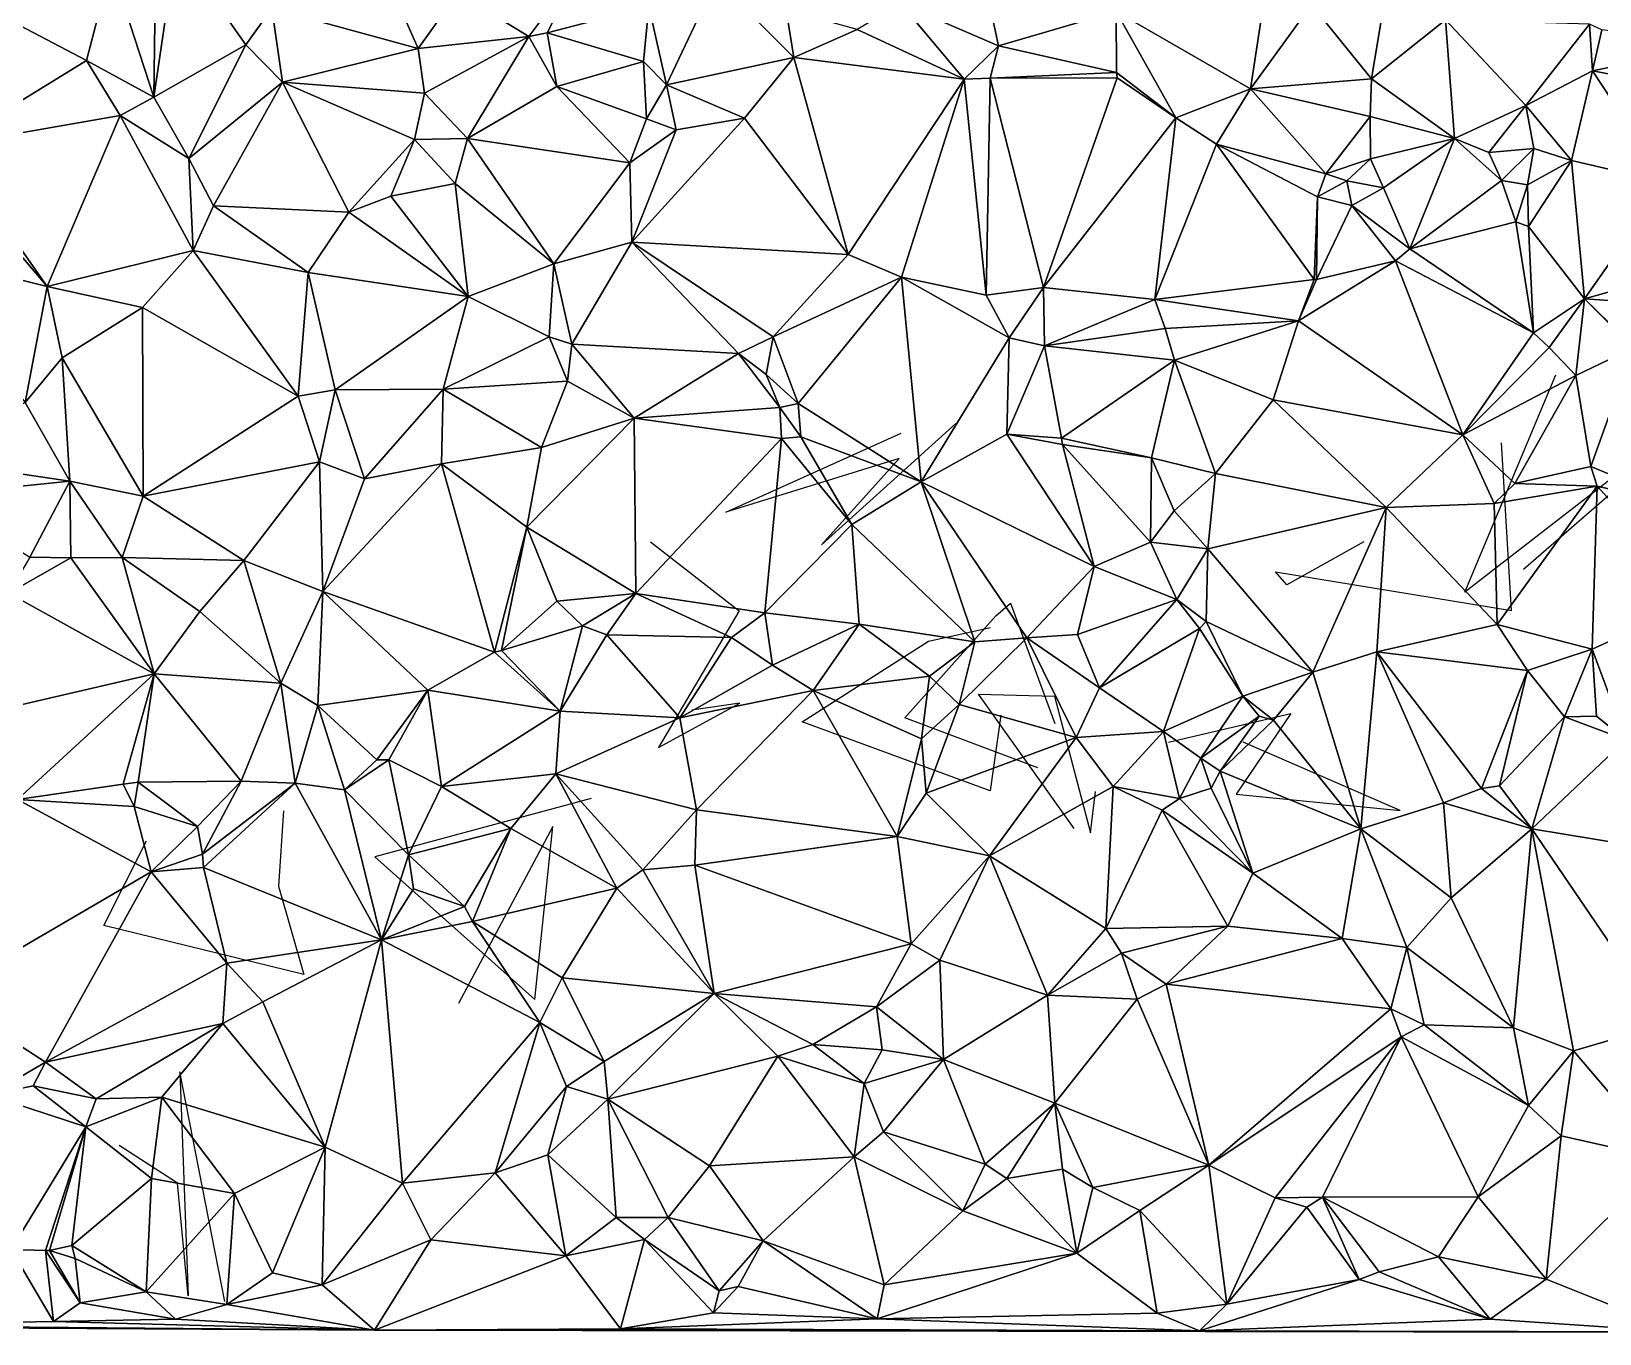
# Model space of a CAD drawing. Header units: metres. Extents: x -15 to 15.5, y -15.2 to 15.3.
# Drawn here: x -4.49 to 7.79, y -14.99 to -4.79 of the extents above; entities that cross this region are included whole.
import ezdxf

# ---------------------------------------------------------------- set-up
doc = ezdxf.new("R2010")
doc.units = ezdxf.units.M
doc.layers.add('CRACKS', color=1, linetype='Continuous')
doc.layers.add('STREET_MESH', color=7, linetype='Continuous')

msp = doc.modelspace()

# ---------------------------------------------------------------- linework, layer by layer
at = {"layer": 'CRACKS'}
for points in [[(7.196, -9.002, 0.1), (8.72, -7.68, 0.1), (8.415, -7.881, 0.1), (6.738, -9.181, 0.1), (7.449, -7.478, 0.1)], [(2.751, -7.859, 0.1), (1.697, -8.809, 0.1), (2.306, -8.134, 0.1), (0.949, -8.553, 0.1), (2.321, -7.935, 0.1)], [(5.945, -8.787, 0.1), (5.342, -9.124, 0.1), (5.255, -9.022, 0.1), (7.104, -9.324, 0.1), (7.025, -8.01, 0.1)], [(0.357, -8.786, 0.1), (1.053, -9.327, 0.1), (0.42, -10.397, 0.1), (1.057, -10.051, 0.1), (0.681, -10.106, 0.1)], [(3.391, -10.557, 0.1), (2.351, -10.165, 0.1), (3.063, -9.367, 0.1), (3.177, -9.267, 0.1), (3.525, -10.209, 0.1)], [(3.102, -10.144, 0.1), (3.019, -10.739, 0.1), (1.546, -10.197, 0.1), (2.537, -9.565, 0.1), (3.022, -9.457, 0.1)], [(3.678, -11.032, 0.1), (2.927, -9.98, 0.1), (3.523, -9.997, 0.1), (3.805, -11.066, 0.1), (3.843, -10.743, 0.1)], [(4.417, -10.356, 0.1), (5.373, -10.133, 0.1), (4.947, -10.763, 0.1), (6.231, -10.893, 0.1), (5.002, -10.356, 0.1)], [(-0.108, -10.798, 0.1), (-1.801, -11.256, 0.1), (-0.548, -12.372, 0.1), (-0.406, -11.017, 0.1), (-1.146, -12.403, 0.1)], [(-2.516, -10.895, 0.1), (-2.555, -11.485, 0.1), (-2.357, -12.178, 0.1), (-3.925, -11.794, 0.1), (-3.589, -11.13, 0.1)], [(-2.976, -14.739, 0.1), (-3.329, -12.939, 0.1), (-3.265, -14.694, 0.1), (-3.346, -13.812, 0.1), (-3.803, -13.518, 0.1)]]:
    msp.add_polyline3d(points, dxfattribs=at)
at = {"layer": 'STREET_MESH'}
for points in [[(-4.059, -5.016), (-3.868, -4.272), (-6.305, -3.834)], [(-5.144, -5.682), (-4.059, -5.016), (-6.305, -3.834)], [(-3.868, -4.272), (-3.533, -5.301), (-3.516, -4.121)], [(-3.533, -5.301), (-3.357, -4.113), (-3.516, -4.121)], [(-3.533, -5.301), (-2.813, -4.893), (-3.357, -4.113)], [(-3.357, -4.113), (-2.813, -4.893), (-2.608, -4.608)], [(-1.463, -4.921), (-1.799, -4.157), (-2.608, -4.608)], [(-1.15, -4.485), (-1.799, -4.157), (-1.463, -4.921)], [(-4.059, -5.016), (-3.533, -5.301), (-3.868, -4.272)], [(3.083, -4.9), (2.95, -4.277), (2.32, -4.57)], [(4.005, -4.632), (2.95, -4.277), (3.083, -4.9)], [(-0.204, -4.301), (-1.15, -4.485), (-0.594, -4.827)], [(-0.452, -4.798), (-0.204, -4.301), (-0.594, -4.827)], [(-0.204, -4.301), (-0.452, -4.798), (0.346, -4.591)], [(0.346, -4.591), (0.483, -5.205), (0.872, -4.384)], [(0.872, -4.384), (0.483, -5.205), (1.481, -4.992)], [(1.422, -4.619), (0.872, -4.384), (1.481, -4.992)], [(-0.594, -4.827), (-1.15, -4.485), (-1.463, -4.921)], [(6.115, -4.496), (5.536, -4.579), (6.006, -5.158)], [(6.585, -4.695), (6.115, -4.496), (6.006, -5.158)], [(-2.813, -4.893), (-2.525, -5.185), (-2.608, -4.608)], [(-2.525, -5.185), (-1.463, -4.921), (-2.608, -4.608)], [(0.346, -4.591), (-0.452, -4.798), (0.302, -5.023)], [(0.483, -5.205), (0.346, -4.591), (0.302, -5.023)], [(1.977, -4.771), (1.422, -4.619), (1.481, -4.992)], [(2.814, -5.162), (2.32, -4.57), (1.977, -4.771)], [(3.083, -4.9), (2.32, -4.57), (2.814, -5.162)], [(4.008, -5.11), (4.005, -4.632), (3.083, -4.9)], [(5.057, -5.237), (5.153, -4.621), (4.005, -4.632)], [(4.473, -5.463), (5.057, -5.237), (4.005, -4.632)], [(4.008, -5.11), (4.473, -5.463), (4.005, -4.632)], [(5.536, -4.579), (5.057, -5.237), (6.006, -5.158)], [(5.153, -4.621), (5.057, -5.237), (5.536, -4.579)], [(2.814, -5.162), (1.977, -4.771), (1.481, -4.992)], [(6.656, -5.627), (6.585, -4.695), (6.006, -5.158)], [(7.715, -4.731), (6.585, -4.695), (7.215, -5.367)], [(6.585, -4.695), (6.656, -5.627), (7.215, -5.367)], [(7.738, -5.096), (7.715, -4.731), (7.215, -5.367)], [(7.738, -5.096), (7.811, -4.775), (7.715, -4.731)], [(8.749, -4.889), (7.811, -4.775), (7.738, -5.096)], [(-3.258, -5.782), (-2.813, -4.893), (-3.533, -5.301)], [(-2.813, -4.893), (-3.258, -5.782), (-2.525, -5.185)], [(-1.413, -5.27), (-0.594, -4.827), (-1.463, -4.921)], [(-0.594, -4.827), (-1.413, -5.27), (-1.075, -5.627)], [(-0.375, -5.219), (-0.594, -4.827), (-1.075, -5.627)], [(-0.452, -4.798), (-0.594, -4.827), (-0.375, -5.219)], [(-0.452, -4.798), (-0.375, -5.219), (0.302, -5.023)], [(3.018, -5.153), (3.083, -4.9), (2.814, -5.162)], [(3.018, -5.153), (4.008, -5.11), (3.083, -4.9)], [(8.749, -4.889), (7.738, -5.096), (8.83, -5.301)], [(-4.059, -5.016), (-5.144, -5.682), (-3.797, -5.445)], [(-3.533, -5.301), (-4.059, -5.016), (-3.797, -5.445)], [(-2.525, -5.185), (-1.413, -5.27), (-1.463, -4.921)], [(-0.375, -5.219), (0.327, -5.473), (0.302, -5.023)], [(0.327, -5.473), (0.483, -5.205), (0.302, -5.023)], [(0.483, -5.205), (1.095, -5.467), (1.481, -4.992)], [(1.095, -5.467), (1.906, -6.534), (1.481, -4.992)], [(1.906, -6.534), (2.814, -5.162), (1.481, -4.992)], [(2.988, -6.854), (3.018, -5.153), (2.814, -5.162)], [(3.018, -5.153), (2.988, -6.854), (3.436, -6.794)], [(4.015, -5.152), (4.008, -5.11), (3.018, -5.153)], [(4.015, -5.152), (3.018, -5.153), (3.436, -6.794)], [(4.473, -5.463), (4.015, -5.152), (3.436, -6.794)], [(4.008, -5.11), (4.015, -5.152), (4.473, -5.463)], [(5.057, -5.237), (5.996, -5.455), (6.006, -5.158)], [(5.996, -5.455), (6.656, -5.627), (6.006, -5.158)], [(7.574, -5.799), (7.738, -5.096), (7.215, -5.367)], [(7.738, -5.096), (7.574, -5.799), (8.315, -5.971)], [(8.83, -5.301), (7.738, -5.096), (8.315, -5.971)], [(-3.258, -5.782), (-3.066, -6.153), (-2.525, -5.185)], [(-3.066, -6.153), (-2.005, -6.204), (-2.525, -5.185)], [(-1.413, -5.27), (-2.525, -5.185), (-1.49, -5.634)], [(-2.525, -5.185), (-2.005, -6.204), (-1.49, -5.634)], [(-1.413, -5.27), (-1.49, -5.634), (-1.075, -5.627)], [(0.196, -5.818), (-0.375, -5.219), (-1.075, -5.627)], [(0.196, -5.818), (0.327, -5.473), (-0.375, -5.219)], [(0.327, -5.473), (0.56, -5.557), (0.483, -5.205)], [(0.483, -5.205), (0.56, -5.557), (1.095, -5.467)], [(1.906, -6.534), (2.325, -6.714), (2.814, -5.162)], [(2.325, -6.714), (2.988, -6.854), (2.814, -5.162)], [(5.057, -5.237), (4.473, -5.463), (4.793, -5.67)], [(5.649, -5.902), (5.057, -5.237), (4.793, -5.67)], [(5.649, -5.902), (5.996, -5.455), (5.057, -5.237)], [(-3.258, -5.782), (-3.533, -5.301), (-3.797, -5.445)], [(6.656, -5.627), (6.924, -5.736), (7.215, -5.367)], [(6.924, -5.736), (7.277, -5.705), (7.215, -5.367)], [(7.277, -5.705), (7.574, -5.799), (7.215, -5.367)], [(-5.144, -5.682), (-4.368, -6.785), (-3.797, -5.445)], [(-4.368, -6.785), (-3.225, -6.503), (-3.797, -5.445)], [(-3.225, -6.503), (-3.258, -5.782), (-3.797, -5.445)], [(0.196, -5.818), (0.56, -5.557), (0.327, -5.473)], [(0.212, -6.438), (1.906, -6.534), (1.095, -5.467)], [(0.56, -5.557), (0.212, -6.438), (1.095, -5.467)], [(4.31, -6.889), (4.473, -5.463), (3.436, -6.794)], [(4.473, -5.463), (4.31, -6.889), (4.793, -5.67)], [(5.997, -5.786), (5.996, -5.455), (5.649, -5.902)], [(5.996, -5.455), (5.997, -5.786), (6.656, -5.627)], [(-2.005, -6.204), (-1.675, -6.077), (-1.49, -5.634)], [(-1.675, -6.077), (-1.171, -5.98), (-1.49, -5.634)], [(-1.49, -5.634), (-1.171, -5.98), (-1.075, -5.627)], [(-1.171, -5.98), (-0.399, -6.609), (-1.075, -5.627)], [(-0.399, -6.609), (0.196, -5.818), (-1.075, -5.627)], [(0.56, -5.557), (0.196, -5.818), (0.212, -6.438)], [(6.656, -5.627), (5.997, -5.786), (6.1, -6.014)], [(6.306, -6.491), (6.656, -5.627), (6.1, -6.014)], [(6.656, -5.627), (6.306, -6.491), (7.025, -5.954)], [(6.656, -5.627), (7.025, -5.954), (6.924, -5.736)], [(-5.191, -5.82), (-4.368, -6.785), (-5.144, -5.682)], [(4.31, -6.889), (5.557, -6.731), (4.793, -5.67)], [(5.557, -6.731), (5.584, -6.082), (4.793, -5.67)], [(5.584, -6.082), (5.649, -5.902), (4.793, -5.67)], [(6.924, -5.736), (7.025, -5.954), (7.277, -5.705)], [(7.025, -5.954), (7.229, -5.989), (7.277, -5.705)], [(7.229, -5.989), (7.574, -5.799), (7.277, -5.705)], [(-4.368, -6.785), (-5.191, -5.82), (-5.472, -6.511)], [(-3.258, -5.782), (-3.225, -6.503), (-3.066, -6.153)], [(0.196, -5.818), (-0.399, -6.609), (0.212, -6.438)], [(5.812, -5.958), (5.997, -5.786), (5.649, -5.902)], [(5.997, -5.786), (5.812, -5.958), (6.1, -6.014)], [(7.574, -5.799), (7.229, -5.989), (7.236, -6.315)], [(7.676, -6.883), (7.574, -5.799), (7.236, -6.315)], [(7.574, -5.799), (7.676, -6.883), (8.315, -5.971)], [(-1.675, -6.077), (-1.071, -6.865), (-1.171, -5.98)], [(-1.171, -5.98), (-1.071, -6.865), (-0.399, -6.609)], [(5.584, -6.082), (5.812, -5.958), (5.649, -5.902)], [(5.853, -6.151), (5.812, -5.958), (5.584, -6.082)], [(5.812, -5.958), (5.853, -6.151), (6.1, -6.014)], [(5.853, -6.151), (6.306, -6.491), (6.1, -6.014)], [(6.306, -6.491), (7.136, -6.279), (7.025, -5.954)], [(7.025, -5.954), (7.136, -6.279), (7.229, -5.989)], [(7.229, -5.989), (7.136, -6.279), (7.236, -6.315)], [(7.676, -6.883), (8.835, -6.556), (8.315, -5.971)], [(-1.675, -6.077), (-2.005, -6.204), (-1.071, -6.865)], [(5.584, -6.082), (5.557, -6.731), (5.574, -6.73)], [(5.853, -6.151), (5.584, -6.082), (5.574, -6.73)], [(-3.066, -6.153), (-3.225, -6.503), (-2.324, -6.676)], [(-2.005, -6.204), (-3.066, -6.153), (-2.324, -6.676)], [(-1.071, -6.865), (-2.005, -6.204), (-2.324, -6.676)], [(6.194, -6.584), (5.853, -6.151), (5.574, -6.73)], [(5.853, -6.151), (6.194, -6.584), (6.306, -6.491)], [(7.136, -6.279), (6.306, -6.491), (7.276, -7.148)], [(7.136, -6.279), (7.276, -7.148), (7.236, -6.315)], [(7.276, -7.148), (7.676, -6.883), (7.236, -6.315)], [(-4.541, -7.695), (-4.368, -6.785), (-5.472, -6.511)], [(-3.225, -6.503), (-4.368, -6.785), (-3.621, -6.95)], [(-2.403, -7.646), (-3.225, -6.503), (-3.621, -6.95)], [(-3.225, -6.503), (-2.403, -7.646), (-2.324, -6.676)], [(-0.399, -6.609), (-0.257, -7.238), (0.212, -6.438)], [(-0.257, -7.238), (1.047, -7.312), (0.212, -6.438)], [(1.906, -6.534), (0.212, -6.438), (1.32, -7.18)], [(0.212, -6.438), (1.047, -7.312), (1.32, -7.18)], [(6.306, -6.491), (6.194, -6.584), (7.276, -7.148)], [(-1.071, -6.865), (-0.435, -7.181), (-0.399, -6.609)], [(-0.435, -7.181), (-0.257, -7.238), (-0.399, -6.609)], [(1.906, -6.534), (1.32, -7.18), (2.325, -6.714)], [(6.194, -6.584), (5.433, -7.054), (6.721, -7.947)], [(6.194, -6.584), (5.574, -6.73), (5.433, -7.054)], [(7.276, -7.148), (6.194, -6.584), (6.721, -7.947)], [(8.761, -6.956), (8.835, -6.556), (7.676, -6.883)], [(-2.324, -6.676), (-2.403, -7.646), (-2.113, -7.596)], [(-1.071, -6.865), (-2.324, -6.676), (-2.113, -7.596)], [(1.32, -7.18), (1.515, -7.703), (2.325, -6.714)], [(2.325, -6.714), (1.515, -7.703), (2.479, -8.316)], [(3.169, -7.188), (2.988, -6.854), (2.325, -6.714)], [(3.169, -7.188), (2.325, -6.714), (2.479, -8.316)], [(5.557, -6.731), (4.31, -6.889), (5.433, -7.054)], [(5.574, -6.73), (5.557, -6.731), (5.433, -7.054)], [(-4.251, -7.346), (-4.368, -6.785), (-4.541, -7.695)], [(-4.368, -6.785), (-4.251, -7.346), (-3.621, -6.95)], [(-1.265, -7.591), (-1.071, -6.865), (-2.113, -7.596)], [(-1.265, -7.591), (-0.435, -7.181), (-1.071, -6.865)], [(2.988, -6.854), (3.169, -7.188), (3.436, -6.794)], [(3.169, -7.188), (3.444, -7.252), (3.436, -6.794)], [(3.444, -7.252), (4.31, -6.889), (3.436, -6.794)], [(-4.251, -7.346), (-3.616, -8.429), (-3.621, -6.95)], [(-3.616, -8.429), (-2.403, -7.646), (-3.621, -6.95)], [(4.391, -7.116), (4.31, -6.889), (3.444, -7.252)], [(4.31, -6.889), (4.391, -7.116), (5.433, -7.054)], [(7.276, -7.148), (7.397, -7.263), (7.676, -6.883)], [(7.676, -6.883), (7.397, -7.263), (7.607, -7.483)], [(8.058, -7.266), (7.676, -6.883), (7.607, -7.483)], [(7.676, -6.883), (8.058, -7.266), (8.064, -7.26)], [(8.761, -6.956), (7.676, -6.883), (8.064, -7.26)], [(4.462, -7.364), (4.391, -7.116), (3.444, -7.252)], [(4.391, -7.116), (4.462, -7.364), (5.433, -7.054)], [(4.462, -7.364), (5.236, -7.674), (5.433, -7.054)], [(5.433, -7.054), (5.236, -7.674), (6.721, -7.947)], [(-0.435, -7.181), (-1.265, -7.591), (-0.291, -7.527)], [(-0.257, -7.238), (-0.435, -7.181), (-0.291, -7.527)], [(-0.257, -7.238), (-0.291, -7.527), (0.231, -7.817)], [(1.047, -7.312), (-0.257, -7.238), (0.231, -7.817)], [(1.047, -7.312), (1.265, -7.476), (1.32, -7.18)], [(1.265, -7.476), (1.515, -7.703), (1.32, -7.18)], [(3.149, -7.943), (3.169, -7.188), (2.479, -8.316)], [(3.444, -7.252), (3.169, -7.188), (3.149, -7.943)], [(7.397, -7.263), (7.276, -7.148), (6.721, -7.947)], [(-4.192, -8.311), (-4.251, -7.346), (-4.541, -7.695)], [(-4.251, -7.346), (-4.192, -8.311), (-3.616, -8.429)], [(1.37, -7.734), (1.047, -7.312), (0.231, -7.817)], [(1.37, -7.734), (1.265, -7.476), (1.047, -7.312)], [(3.577, -7.974), (3.444, -7.252), (3.149, -7.943)], [(4.462, -7.364), (3.444, -7.252), (3.577, -7.974)], [(4.284, -8.129), (4.462, -7.364), (3.577, -7.974)], [(4.462, -7.364), (4.284, -8.129), (4.784, -8.251)], [(5.236, -7.674), (4.462, -7.364), (4.784, -8.251)], [(7.397, -7.263), (6.721, -7.947), (7.607, -7.483)], [(7.724, -8.196), (8.058, -7.266), (7.607, -7.483)], [(7.724, -8.196), (8.504, -8.521), (8.058, -7.266)], [(1.265, -7.476), (1.37, -7.734), (1.515, -7.703)], [(6.721, -7.947), (7.128, -8.329), (7.607, -7.483)], [(7.128, -8.329), (7.724, -8.196), (7.607, -7.483)], [(-2.403, -7.646), (-2.236, -8.16), (-2.113, -7.596)], [(-2.236, -8.16), (-1.883, -8.292), (-2.113, -7.596)], [(-1.883, -8.292), (-1.265, -7.591), (-2.113, -7.596)], [(-1.279, -8.175), (-1.265, -7.591), (-1.883, -8.292)], [(-1.265, -7.591), (-1.279, -8.175), (-0.497, -8.048)], [(-1.265, -7.591), (-0.497, -8.048), (-0.291, -7.527)], [(-0.291, -7.527), (-0.497, -8.048), (0.231, -7.817)], [(-5.288, -8.15), (-4.192, -8.311), (-4.541, -7.695)], [(-2.403, -7.646), (-3.616, -8.429), (-2.236, -8.16)], [(1.385, -7.976), (1.37, -7.734), (0.231, -7.817)], [(1.37, -7.734), (1.535, -7.964), (1.515, -7.703)], [(1.535, -7.964), (1.37, -7.734), (1.385, -7.976)], [(1.515, -7.703), (1.535, -7.964), (2.479, -8.316)], [(6.12, -8.518), (5.236, -7.674), (4.784, -8.251)], [(6.721, -7.947), (5.236, -7.674), (6.12, -8.518)], [(-0.61, -8.672), (0.244, -9.191), (0.231, -7.817)], [(-0.497, -8.048), (-0.61, -8.672), (0.231, -7.817)], [(0.244, -9.191), (1.385, -7.976), (0.231, -7.817)], [(0.244, -9.191), (1.253, -9.344), (1.385, -7.976)], [(1.385, -7.976), (1.253, -9.344), (1.935, -8.651)], [(1.535, -7.964), (1.385, -7.976), (1.935, -8.651)], [(1.535, -7.964), (1.935, -8.651), (2.479, -8.316)], [(3.834, -8.981), (3.149, -7.943), (2.479, -8.316)], [(3.577, -7.974), (3.149, -7.943), (3.586, -8.025)], [(3.149, -7.943), (3.834, -8.981), (3.586, -8.025)], [(4.284, -8.129), (3.577, -7.974), (3.586, -8.025)], [(6.721, -7.947), (6.12, -8.518), (6.968, -8.485)], [(7.128, -8.329), (6.721, -7.947), (6.968, -8.485)], [(-0.497, -8.048), (-1.279, -8.175), (-0.61, -8.672)], [(3.834, -8.981), (4.276, -8.79), (3.586, -8.025)], [(4.276, -8.79), (4.284, -8.129), (3.586, -8.025)], [(-5.264, -8.42), (-4.192, -8.311), (-5.288, -8.15)], [(-3.616, -8.429), (-2.827, -8.934), (-2.236, -8.16)], [(-2.827, -8.934), (-2.21, -9.177), (-2.236, -8.16)], [(-2.21, -9.177), (-1.883, -8.292), (-2.236, -8.16)], [(-1.279, -8.175), (-1.883, -8.292), (-2.21, -9.177)], [(-1.279, -8.175), (-2.21, -9.177), (-0.865, -9.651)], [(-0.61, -8.672), (-1.279, -8.175), (-0.865, -9.651)], [(4.284, -8.129), (4.276, -8.79), (4.461, -8.543)], [(4.284, -8.129), (4.461, -8.543), (4.784, -8.251)], [(7.775, -8.351), (7.724, -8.196), (7.128, -8.329)], [(7.724, -8.196), (7.775, -8.351), (8.504, -8.521)], [(-4.192, -8.311), (-5.264, -8.42), (-4.505, -8.908)], [(-4.182, -8.913), (-4.192, -8.311), (-4.505, -8.908)], [(-4.192, -8.311), (-3.781, -8.909), (-3.616, -8.429)], [(-4.192, -8.311), (-4.182, -8.913), (-3.781, -8.909)], [(1.935, -8.651), (2.898, -9.569), (2.479, -8.316)], [(2.898, -9.569), (3.305, -9.54), (2.479, -8.316)], [(3.305, -9.54), (3.834, -8.981), (2.479, -8.316)], [(4.461, -8.543), (4.725, -8.842), (4.784, -8.251)], [(4.725, -8.842), (6.12, -8.518), (4.784, -8.251)], [(7.775, -8.351), (7.128, -8.329), (6.968, -8.485)], [(6.99, -9.435), (7.775, -8.351), (6.968, -8.485)], [(7.736, -9.627), (7.775, -8.351), (6.99, -9.435)], [(7.775, -8.351), (7.736, -9.627), (8.583, -9.241)], [(8.504, -8.521), (7.775, -8.351), (8.583, -9.241)], [(-3.781, -8.909), (-2.827, -8.934), (-3.616, -8.429)], [(4.461, -8.543), (4.276, -8.79), (4.725, -8.842)], [(4.725, -8.842), (5.546, -9.809), (6.12, -8.518)], [(5.546, -9.809), (6.049, -9.648), (6.12, -8.518)], [(6.049, -9.648), (6.99, -9.435), (6.12, -8.518)], [(6.12, -8.518), (6.99, -9.435), (6.968, -8.485)], [(-0.61, -8.672), (-0.865, -9.651), (-0.809, -9.638)], [(-0.376, -9.252), (-0.61, -8.672), (-0.809, -9.638)], [(-0.61, -8.672), (-0.376, -9.252), (0.244, -9.191)], [(1.253, -9.344), (1.992, -9.433), (1.935, -8.651)], [(1.935, -8.651), (1.992, -9.433), (2.898, -9.569)], [(4.482, -9.239), (4.276, -8.79), (3.834, -8.981)], [(4.276, -8.79), (4.482, -9.239), (4.725, -8.842)], [(4.482, -9.239), (4.711, -9.41), (4.725, -8.842)], [(4.711, -9.41), (5.546, -9.809), (4.725, -8.842)], [(-4.668, -9.189), (-4.182, -8.913), (-4.505, -8.908)], [(-4.182, -8.913), (-4.668, -9.189), (-3.53, -9.822)], [(-3.781, -8.909), (-4.182, -8.913), (-3.53, -9.822)], [(-3.781, -8.909), (-3.53, -9.822), (-3.173, -9.332)], [(-2.827, -8.934), (-3.781, -8.909), (-3.173, -9.332)], [(-2.539, -9.893), (-2.827, -8.934), (-3.173, -9.332)], [(-2.827, -8.934), (-2.539, -9.893), (-2.21, -9.177)], [(3.834, -8.981), (3.305, -9.54), (3.702, -9.514)], [(4.482, -9.239), (3.834, -8.981), (3.702, -9.514)], [(-3.53, -9.822), (-4.668, -9.189), (-5.161, -10.199)], [(-2.539, -9.893), (-2.249, -10.069), (-2.21, -9.177)], [(-2.21, -9.177), (-2.249, -10.069), (-1.385, -9.949)], [(-0.865, -9.651), (-2.21, -9.177), (-1.385, -9.949)], [(-0.376, -9.252), (-0.175, -9.444), (0.244, -9.191)], [(0.244, -9.191), (-0.175, -9.444), (0.016, -9.515)], [(0.244, -9.191), (0.016, -9.515), (0.993, -9.535)], [(1.253, -9.344), (0.244, -9.191), (0.993, -9.535)], [(-3.53, -9.822), (-2.539, -9.893), (-3.173, -9.332)], [(-0.175, -9.444), (-0.376, -9.252), (-0.809, -9.638)], [(3.876, -9.931), (4.482, -9.239), (3.702, -9.514)], [(4.482, -9.239), (3.876, -9.931), (4.66, -9.465)], [(4.711, -9.41), (4.482, -9.239), (4.66, -9.465)], [(7.736, -9.627), (7.999, -10.337), (8.583, -9.241)], [(-0.349, -10.114), (-0.175, -9.444), (-0.809, -9.638)], [(-0.175, -9.444), (-0.349, -10.114), (0.016, -9.515)], [(1.313, -9.753), (1.253, -9.344), (0.993, -9.535)], [(1.992, -9.433), (1.253, -9.344), (1.313, -9.753)], [(1.632, -9.951), (1.992, -9.433), (1.313, -9.753)], [(1.992, -9.433), (1.632, -9.951), (2.543, -9.838)], [(1.992, -9.433), (2.543, -9.838), (2.898, -9.569)], [(4.997, -9.997), (4.711, -9.41), (4.66, -9.465)], [(4.711, -9.41), (4.997, -9.997), (5.546, -9.809)], [(7.228, -9.796), (6.99, -9.435), (6.049, -9.648)], [(7.736, -9.627), (6.99, -9.435), (7.228, -9.796)], [(0.016, -9.515), (-0.349, -10.114), (0.587, -10.165)], [(0.993, -9.535), (0.016, -9.515), (0.587, -10.165)], [(1.313, -9.753), (0.993, -9.535), (0.587, -10.165)], [(2.543, -9.838), (2.775, -10.062), (2.898, -9.569)], [(2.775, -10.062), (3.305, -9.54), (2.898, -9.569)], [(3.305, -9.54), (2.775, -10.062), (3.693, -10.32)], [(3.305, -9.54), (3.876, -9.931), (3.702, -9.514)], [(3.876, -9.931), (3.305, -9.54), (3.693, -10.32)], [(4.66, -9.465), (3.876, -9.931), (4.377, -10.274)], [(4.997, -9.997), (4.66, -9.465), (4.377, -10.274)], [(-0.349, -10.114), (-0.865, -9.651), (-1.385, -9.949)], [(-0.865, -9.651), (-0.349, -10.114), (-0.809, -9.638)], [(6.049, -9.648), (5.546, -9.809), (5.922, -11.036)], [(6.049, -9.648), (5.922, -11.036), (6.571, -10.833)], [(6.869, -10.719), (6.049, -9.648), (6.571, -10.833)], [(7.228, -9.796), (6.049, -9.648), (6.869, -10.719)], [(7.517, -10.158), (7.736, -9.627), (7.228, -9.796)], [(7.517, -10.158), (7.77, -10.152), (7.736, -9.627)], [(7.736, -9.627), (7.77, -10.152), (7.999, -10.337)], [(-4.6, -10.805), (-3.53, -9.822), (-5.161, -10.199)], [(-3.774, -10.685), (-3.53, -9.822), (-4.6, -10.805)], [(-3.774, -10.685), (-3.656, -10.669), (-3.53, -9.822)], [(-3.656, -10.669), (-2.848, -10.662), (-3.53, -9.822)], [(-2.848, -10.662), (-2.539, -9.893), (-3.53, -9.822)], [(1.632, -9.951), (1.313, -9.753), (0.587, -10.165)], [(5.546, -9.809), (4.997, -9.997), (5.239, -10.185)], [(5.922, -11.036), (5.546, -9.809), (5.239, -10.185)], [(7.008, -10.698), (7.228, -9.796), (6.869, -10.719)], [(7.008, -10.698), (7.517, -10.158), (7.228, -9.796)], [(-2.848, -10.662), (-2.425, -10.677), (-2.539, -9.893)], [(-2.425, -10.677), (-2.249, -10.069), (-2.539, -9.893)], [(-2.249, -10.069), (-1.786, -10.495), (-1.385, -9.949)], [(-1.786, -10.495), (-1.691, -10.496), (-1.385, -9.949)], [(-1.691, -10.496), (-1.279, -10.703), (-1.385, -9.949)], [(-1.279, -10.703), (-0.349, -10.114), (-1.385, -9.949)], [(2.543, -9.838), (1.632, -9.951), (2.481, -10.33)], [(2.775, -10.062), (2.543, -9.838), (2.481, -10.33)], [(3.876, -9.931), (3.693, -10.32), (4.377, -10.274)], [(-2.249, -10.069), (-2.425, -10.677), (-2.038, -10.729)], [(-1.786, -10.495), (-2.249, -10.069), (-2.038, -10.729)], [(0.718, -10.887), (1.632, -9.951), (0.587, -10.165)], [(1.632, -9.951), (0.718, -10.887), (2.29, -11.096)], [(1.632, -9.951), (2.29, -11.096), (2.481, -10.33)], [(2.518, -10.757), (2.775, -10.062), (2.481, -10.33)], [(3.693, -10.32), (2.775, -10.062), (2.518, -10.757)], [(4.668, -10.483), (4.997, -9.997), (4.377, -10.274)], [(5.125, -10.153), (4.997, -9.997), (4.668, -10.483)], [(4.997, -9.997), (5.125, -10.153), (5.239, -10.185)], [(-0.349, -10.114), (-1.279, -10.703), (-0.383, -10.605)], [(-0.349, -10.114), (-0.383, -10.605), (0.587, -10.165)], [(-0.383, -10.605), (0.718, -10.887), (0.587, -10.165)], [(4.821, -10.584), (5.125, -10.153), (4.668, -10.483)], [(5.125, -10.153), (4.821, -10.584), (5.239, -10.185)], [(4.821, -10.584), (5.922, -11.036), (5.239, -10.185)], [(7.263, -11.035), (7.517, -10.158), (7.008, -10.698)], [(7.517, -10.158), (7.263, -11.035), (7.999, -10.337)], [(7.77, -10.152), (7.517, -10.158), (7.999, -10.337)], [(3.693, -10.32), (3.982, -10.704), (4.377, -10.274)], [(3.982, -10.704), (4.502, -10.798), (4.377, -10.274)], [(4.502, -10.798), (4.668, -10.483), (4.377, -10.274)], [(2.29, -11.096), (2.518, -10.757), (2.481, -10.33)], [(3.013, -11.247), (3.693, -10.32), (2.518, -10.757)], [(3.013, -11.247), (3.982, -10.704), (3.693, -10.32)], [(7.263, -11.035), (8.812, -11.291), (7.999, -10.337)], [(-1.691, -10.496), (-1.786, -10.495), (-2.038, -10.729)], [(-1.538, -11.24), (-1.691, -10.496), (-2.038, -10.729)], [(-1.691, -10.496), (-1.538, -11.24), (-1.279, -10.703)], [(4.668, -10.483), (4.502, -10.798), (4.75, -10.718)], [(4.821, -10.584), (4.668, -10.483), (4.75, -10.718)], [(-3.774, -10.685), (-4.6, -10.805), (-3.688, -10.86)], [(-3.656, -10.669), (-3.774, -10.685), (-3.688, -10.86)], [(-3.19, -11.017), (-3.656, -10.669), (-3.688, -10.86)], [(-2.848, -10.662), (-3.656, -10.669), (-3.19, -11.017)], [(-3.152, -11.234), (-2.848, -10.662), (-3.19, -11.017)], [(-3.152, -11.234), (-2.425, -10.677), (-2.848, -10.662)], [(-2.425, -10.677), (-3.152, -11.234), (-3.144, -11.338)], [(-2.425, -10.677), (-3.144, -11.338), (-1.748, -11.906)], [(-2.038, -10.729), (-2.425, -10.677), (-1.748, -11.906)], [(-1.279, -10.703), (-0.736, -11.034), (-0.383, -10.605)], [(-0.736, -11.034), (0.095, -11.5), (-0.383, -10.605)], [(0.095, -11.5), (0.299, -11.356), (-0.383, -10.605)], [(0.299, -11.356), (0.718, -10.887), (-0.383, -10.605)], [(4.821, -10.584), (4.75, -10.718), (5.077, -11.384)], [(5.922, -11.036), (4.821, -10.584), (5.077, -11.384)], [(-3.553, -11.372), (-4.6, -10.805), (-5.201, -12.334)], [(-4.6, -10.805), (-3.553, -11.372), (-3.688, -10.86)], [(-1.538, -11.24), (-2.038, -10.729), (-1.748, -11.906)], [(-1.538, -11.24), (-0.736, -11.034), (-1.279, -10.703)], [(2.29, -11.096), (3.013, -11.247), (2.518, -10.757)], [(3.982, -10.704), (3.013, -11.247), (3.926, -11.816)], [(3.982, -10.704), (3.926, -11.816), (4.367, -10.89)], [(4.502, -10.798), (3.982, -10.704), (4.367, -10.89)], [(5.077, -11.384), (4.502, -10.798), (4.367, -10.89)], [(4.75, -10.718), (4.502, -10.798), (5.077, -11.384)], [(7.263, -11.035), (6.869, -10.719), (6.571, -10.833)], [(7.263, -11.035), (7.008, -10.698), (6.869, -10.719)], [(-3.553, -11.372), (-3.19, -11.017), (-3.688, -10.86)], [(0.718, -10.887), (0.299, -11.356), (0.706, -11.321)], [(0.718, -10.887), (0.706, -11.321), (2.29, -11.096)], [(3.926, -11.816), (4.881, -11.798), (4.367, -10.89)], [(4.881, -11.798), (5.077, -11.384), (4.367, -10.89)], [(5.922, -11.036), (6.629, -11.576), (6.571, -10.833)], [(6.629, -11.576), (7.263, -11.035), (6.571, -10.833)], [(-3.553, -11.372), (-3.152, -11.234), (-3.19, -11.017)], [(-1.538, -11.24), (-1.098, -11.644), (-0.736, -11.034)], [(-0.736, -11.034), (-1.098, -11.644), (-1.037, -11.763)], [(0.095, -11.5), (-0.736, -11.034), (-1.037, -11.763)], [(5.776, -11.894), (5.922, -11.036), (5.077, -11.384)], [(5.776, -11.894), (6.282, -11.966), (5.922, -11.036)], [(6.282, -11.966), (6.629, -11.576), (5.922, -11.036)], [(7.263, -11.035), (6.629, -11.576), (7.119, -12.594)], [(7.263, -11.035), (7.119, -12.594), (7.589, -12.774)], [(8.812, -11.291), (7.263, -11.035), (8.304, -12.566)], [(8.304, -12.566), (7.263, -11.035), (7.589, -12.774)], [(2.29, -11.096), (0.706, -11.321), (2.399, -11.937)], [(3.013, -11.247), (2.29, -11.096), (2.399, -11.937)], [(-3.144, -11.338), (-3.152, -11.234), (-3.553, -11.372)], [(-1.498, -11.506), (-1.538, -11.24), (-1.748, -11.906)], [(-1.538, -11.24), (-1.498, -11.506), (-1.098, -11.644)], [(2.624, -12.065), (3.013, -11.247), (2.399, -11.937)], [(3.013, -11.247), (2.624, -12.065), (3.467, -12.34)], [(3.926, -11.816), (3.013, -11.247), (3.467, -12.34)], [(-4.382, -12.863), (-3.553, -11.372), (-5.201, -12.334)], [(-4.382, -12.863), (-2.961, -12.089), (-3.553, -11.372)], [(-2.961, -12.089), (-3.144, -11.338), (-3.553, -11.372)], [(-3.144, -11.338), (-2.961, -12.089), (-1.748, -11.906)], [(0.299, -11.356), (0.095, -11.5), (0.856, -12.325)], [(0.706, -11.321), (0.299, -11.356), (0.856, -12.325)], [(2.399, -11.937), (0.706, -11.321), (0.856, -12.325)], [(4.881, -11.798), (5.776, -11.894), (5.077, -11.384)], [(-1.098, -11.644), (-1.498, -11.506), (-1.748, -11.906)], [(-0.335, -12.202), (0.095, -11.5), (-1.037, -11.763)], [(0.095, -11.5), (-0.335, -12.202), (0.856, -12.325)], [(-1.098, -11.644), (-1.748, -11.906), (-1.037, -11.763)], [(6.629, -11.576), (6.282, -11.966), (7.119, -12.594)], [(-1.748, -11.906), (-0.51, -12.552), (-1.037, -11.763)], [(-0.51, -12.552), (-0.335, -12.202), (-1.037, -11.763)], [(-1.748, -11.906), (-2.961, -12.089), (-2.68, -12.392)], [(-2.191, -13.531), (-1.748, -11.906), (-2.68, -12.392)], [(-2.191, -13.531), (-1.585, -13.811), (-1.748, -11.906)], [(-1.585, -13.811), (-0.51, -12.552), (-1.748, -11.906)], [(4.047, -12.009), (3.926, -11.816), (3.467, -12.34)], [(4.047, -12.009), (4.881, -11.798), (3.926, -11.816)], [(4.398, -12.253), (4.881, -11.798), (4.047, -12.009)], [(4.398, -12.253), (5.776, -11.894), (4.881, -11.798)], [(5.776, -11.894), (4.398, -12.253), (6.158, -12.446)], [(6.282, -11.966), (5.776, -11.894), (6.158, -12.446)], [(2.128, -12.431), (2.399, -11.937), (0.856, -12.325)], [(2.128, -12.431), (2.624, -12.065), (2.399, -11.937)], [(4.171, -12.369), (4.047, -12.009), (3.467, -12.34)], [(4.398, -12.253), (4.047, -12.009), (4.171, -12.369)], [(6.418, -12.571), (6.282, -11.966), (6.158, -12.446)], [(6.282, -11.966), (6.418, -12.571), (7.119, -12.594)], [(-4.382, -12.863), (-2.993, -12.561), (-2.961, -12.089)], [(-2.961, -12.089), (-2.993, -12.561), (-2.68, -12.392)], [(2.653, -12.843), (2.624, -12.065), (2.128, -12.431)], [(2.624, -12.065), (2.653, -12.843), (3.467, -12.34)], [(-0.51, -12.552), (-0.006, -12.858), (-0.335, -12.202)], [(-0.335, -12.202), (-0.006, -12.858), (0.856, -12.325)], [(4.398, -12.253), (4.171, -12.369), (4.731, -13.672)], [(6.158, -12.446), (4.398, -12.253), (4.731, -13.672)], [(-4.825, -13.123), (-4.382, -12.863), (-5.201, -12.334)], [(-2.993, -12.561), (-2.191, -13.531), (-2.68, -12.392)], [(-0.006, -12.858), (0.024, -13.155), (0.856, -12.325)], [(0.024, -13.155), (1.356, -12.817), (0.856, -12.325)], [(1.356, -12.817), (1.63, -12.725), (0.856, -12.325)], [(1.63, -12.725), (2.128, -12.431), (0.856, -12.325)], [(2.653, -12.843), (3.526, -13.184), (3.467, -12.34)], [(3.526, -13.184), (4.171, -12.369), (3.467, -12.34)], [(4.171, -12.369), (3.526, -13.184), (4.731, -13.672)], [(1.63, -12.725), (2.172, -12.767), (2.128, -12.431)], [(2.172, -12.767), (2.653, -12.843), (2.128, -12.431)], [(6.239, -12.666), (6.158, -12.446), (4.731, -13.672)], [(6.239, -12.666), (6.418, -12.571), (6.158, -12.446)], [(-4.382, -12.863), (-3.985, -13.151), (-2.993, -12.561)], [(-2.993, -12.561), (-3.985, -13.151), (-3.469, -13.137)], [(-2.993, -12.561), (-3.469, -13.137), (-2.191, -13.531)], [(-0.51, -12.552), (-1.585, -13.811), (-0.86, -13.731)], [(-0.3, -13.054), (-0.51, -12.552), (-0.86, -13.731)], [(-0.51, -12.552), (-0.3, -13.054), (-0.006, -12.858)], [(6.418, -12.571), (6.239, -12.666), (7.235, -13.204)], [(6.418, -12.571), (7.235, -13.204), (7.119, -12.594)], [(7.119, -12.594), (7.235, -13.204), (7.589, -12.774)], [(8.315, -13.626), (8.304, -12.566), (7.589, -12.774)], [(2.033, -13.03), (1.63, -12.725), (1.356, -12.817)], [(2.033, -13.03), (2.172, -12.767), (1.63, -12.725)], [(2.172, -12.767), (2.033, -13.03), (2.653, -12.843)], [(5.251, -13.926), (6.239, -12.666), (4.731, -13.672)], [(6.239, -12.666), (5.251, -13.926), (5.623, -13.923)], [(6.239, -12.666), (5.623, -13.923), (6.841, -13.92)], [(7.235, -13.204), (6.239, -12.666), (6.841, -13.92)], [(7.235, -13.204), (7.492, -13.441), (7.589, -12.774)], [(7.492, -13.441), (8.315, -13.626), (7.589, -12.774)], [(-4.825, -13.123), (-4.479, -13.049), (-4.382, -12.863)], [(-4.479, -13.049), (-3.985, -13.151), (-4.382, -12.863)], [(-0.006, -12.858), (-0.3, -13.054), (0.024, -13.155)], [(0.819, -13.675), (1.356, -12.817), (0.024, -13.155)], [(1.954, -13.607), (1.356, -12.817), (0.819, -13.675)], [(1.954, -13.607), (2.033, -13.03), (1.356, -12.817)], [(2.033, -13.03), (2.184, -13.409), (2.653, -12.843)], [(2.184, -13.409), (2.981, -13.662), (2.653, -12.843)], [(2.981, -13.662), (3.526, -13.184), (2.653, -12.843)], [(-4.065, -13.371), (-4.479, -13.049), (-4.825, -13.123)], [(-4.065, -13.371), (-4.825, -13.123), (-4.65, -14.333)], [(-3.985, -13.151), (-4.479, -13.049), (-4.065, -13.371)], [(-3.469, -13.137), (-4.065, -13.371), (-3.55, -13.776)], [(-3.985, -13.151), (-4.065, -13.371), (-3.469, -13.137)], [(-3.469, -13.137), (-3.55, -13.776), (-2.901, -13.892)], [(-2.191, -13.531), (-3.469, -13.137), (-2.901, -13.892)], [(-0.447, -13.591), (-0.3, -13.054), (-0.86, -13.731)], [(-0.3, -13.054), (-0.447, -13.591), (0.024, -13.155)], [(2.184, -13.409), (2.033, -13.03), (1.954, -13.607)], [(-0.447, -13.591), (0.089, -14.08), (0.024, -13.155)], [(0.496, -14.08), (0.819, -13.675), (0.024, -13.155)], [(0.089, -14.08), (0.496, -14.08), (0.024, -13.155)], [(2.981, -13.662), (3.15, -13.775), (3.526, -13.184)], [(3.15, -13.775), (3.585, -13.702), (3.526, -13.184)], [(3.585, -13.702), (3.823, -13.845), (3.526, -13.184)], [(3.526, -13.184), (3.823, -13.845), (4.731, -13.672)], [(7.235, -13.204), (6.841, -13.92), (7.492, -13.441)], [(-4.065, -13.371), (-4.65, -14.333), (-4.381, -14.341)], [(-4.35, -14.339), (-4.065, -13.371), (-4.381, -14.341)], [(-4.065, -13.371), (-4.35, -14.339), (-4.176, -14.301)], [(-4.065, -13.371), (-4.176, -14.301), (-3.55, -13.776)], [(2.806, -14.029), (2.184, -13.409), (1.954, -13.607)], [(2.981, -13.662), (2.184, -13.409), (2.806, -14.029)], [(6.841, -13.92), (7.375, -14.565), (7.492, -13.441)], [(7.375, -14.565), (8.315, -13.626), (7.492, -13.441)], [(-2.604, -14.514), (-2.191, -13.531), (-2.901, -13.892)], [(-2.191, -13.531), (-2.604, -14.514), (-2.214, -14.608)], [(-1.585, -13.811), (-2.191, -13.531), (-2.214, -14.608)], [(-0.447, -13.591), (-0.86, -13.731), (-0.306, -14.381)], [(0.089, -14.08), (-0.447, -13.591), (-0.306, -14.381)], [(1.954, -13.607), (0.819, -13.675), (1.241, -14.263)], [(2.189, -14.608), (1.954, -13.607), (1.241, -14.263)], [(2.806, -14.029), (1.954, -13.607), (2.189, -14.608)], [(8.315, -13.626), (7.375, -14.565), (8.405, -14.978)], [(-0.86, -13.731), (-1.585, -13.811), (-1.363, -14.256)], [(-0.306, -14.381), (-0.86, -13.731), (-1.363, -14.256)], [(0.819, -13.675), (0.496, -14.08), (1.241, -14.263)], [(3.15, -13.775), (2.981, -13.662), (2.806, -14.029)], [(3.585, -13.702), (3.15, -13.775), (3.697, -14.36)], [(3.823, -13.845), (3.585, -13.702), (3.697, -14.36)], [(3.823, -13.845), (4.192, -14.026), (4.731, -13.672)], [(4.192, -14.026), (4.872, -14.76), (4.731, -13.672)], [(4.872, -14.76), (5.251, -13.926), (4.731, -13.672)], [(-3.55, -13.776), (-4.176, -14.301), (-3.593, -14.663)], [(-3.55, -13.776), (-3.593, -14.663), (-2.901, -13.892)], [(-1.585, -13.811), (-2.214, -14.608), (-1.363, -14.256)], [(3.15, -13.775), (2.806, -14.029), (3.697, -14.36)], [(4.192, -14.026), (3.823, -13.845), (3.697, -14.36)], [(-2.901, -13.892), (-3.593, -14.663), (-2.96, -14.763)], [(-2.604, -14.514), (-2.901, -13.892), (-2.96, -14.763)], [(5.5, -14), (5.251, -13.926), (4.872, -14.76)], [(5.5, -14), (4.872, -14.76), (5.91, -14.567)], [(5.251, -13.926), (5.5, -14), (5.623, -13.923)], [(5.623, -13.923), (5.5, -14), (5.91, -14.567)], [(5.623, -13.923), (6.531, -14.39), (6.841, -13.92)], [(6.065, -14.507), (5.623, -13.923), (5.91, -14.567)], [(5.623, -13.923), (6.065, -14.507), (6.531, -14.39)], [(6.841, -13.92), (6.531, -14.39), (7.375, -14.565)], [(0.31, -14.254), (0.089, -14.08), (-0.306, -14.381)], [(0.496, -14.08), (0.089, -14.08), (0.31, -14.254)], [(0.895, -14.655), (0.496, -14.08), (0.31, -14.254)], [(0.496, -14.08), (0.895, -14.655), (1.241, -14.263)], [(2.806, -14.029), (2.189, -14.608), (3.697, -14.36)], [(4.192, -14.026), (3.697, -14.36), (4.328, -14.83)], [(4.872, -14.76), (4.192, -14.026), (4.328, -14.83)], [(-4.65, -14.333), (-6.002, -14.927), (-4.319, -14.895)], [(-4.381, -14.341), (-4.65, -14.333), (-4.319, -14.895)], [(-4.35, -14.339), (-4.381, -14.341), (-4.111, -14.75)], [(-4.381, -14.341), (-4.319, -14.895), (-4.111, -14.75)], [(-4.35, -14.339), (-4.148, -14.403), (-4.176, -14.301)], [(-4.148, -14.403), (-4.35, -14.339), (-4.111, -14.75)], [(-4.176, -14.301), (-4.148, -14.403), (-3.593, -14.663)], [(-2.214, -14.608), (-1.805, -14.965), (-1.363, -14.256)], [(-1.805, -14.965), (-0.306, -14.381), (-1.363, -14.256)], [(0.31, -14.254), (-0.306, -14.381), (0.122, -14.953)], [(0.851, -14.828), (0.31, -14.254), (0.122, -14.953)], [(0.895, -14.655), (0.31, -14.254), (0.851, -14.828)], [(0.895, -14.655), (1.045, -14.623), (1.241, -14.263)], [(1.241, -14.263), (1.045, -14.623), (2.134, -14.876)], [(2.189, -14.608), (1.241, -14.263), (2.134, -14.876)], [(3.697, -14.36), (2.134, -14.876), (4.328, -14.83)], [(3.697, -14.36), (2.189, -14.608), (2.134, -14.876)], [(-3.593, -14.663), (-4.148, -14.403), (-4.111, -14.75)], [(-0.306, -14.381), (-1.805, -14.965), (0.122, -14.953)], [(6.531, -14.39), (6.065, -14.507), (6.937, -14.879)], [(7.375, -14.565), (6.531, -14.39), (6.937, -14.879)], [(-2.214, -14.608), (-2.604, -14.514), (-2.96, -14.763)], [(-2.214, -14.608), (-2.96, -14.763), (-1.805, -14.965)], [(5.91, -14.567), (4.659, -14.968), (6.937, -14.879)], [(5.91, -14.567), (4.872, -14.76), (4.659, -14.968)], [(6.065, -14.507), (5.91, -14.567), (6.937, -14.879)], [(8.405, -14.978), (7.375, -14.565), (6.937, -14.879)], [(-3.363, -14.878), (-3.593, -14.663), (-4.111, -14.75)], [(-3.593, -14.663), (-3.363, -14.878), (-2.96, -14.763)], [(1.045, -14.623), (0.851, -14.828), (2.134, -14.876)], [(1.045, -14.623), (0.895, -14.655), (0.851, -14.828)], [(-4.319, -14.895), (-3.363, -14.878), (-4.111, -14.75)], [(-2.96, -14.763), (-3.363, -14.878), (-1.805, -14.965)], [(2.134, -14.876), (0.851, -14.828), (0.122, -14.953)], [(2.134, -14.876), (4.659, -14.968), (4.328, -14.83)], [(4.659, -14.968), (4.872, -14.76), (4.328, -14.83)], [(-1.805, -14.965), (-6.002, -14.927), (-13.078, -14.899)], [(-4.319, -14.895), (-6.002, -14.927), (-1.805, -14.965)], [(-3.363, -14.878), (-4.319, -14.895), (-1.805, -14.965)], [(-1.805, -14.965), (4.659, -14.968), (0.122, -14.953)], [(8.405, -14.978), (-1.805, -14.965), (14.473, -14.991)], [(4.659, -14.968), (-1.805, -14.965), (8.405, -14.978)], [(4.659, -14.968), (2.134, -14.876), (0.122, -14.953)], [(4.659, -14.968), (8.405, -14.978), (6.937, -14.879)]]:
    msp.add_3dface(points, dxfattribs=at)

doc.saveas('drawing.dxf')
